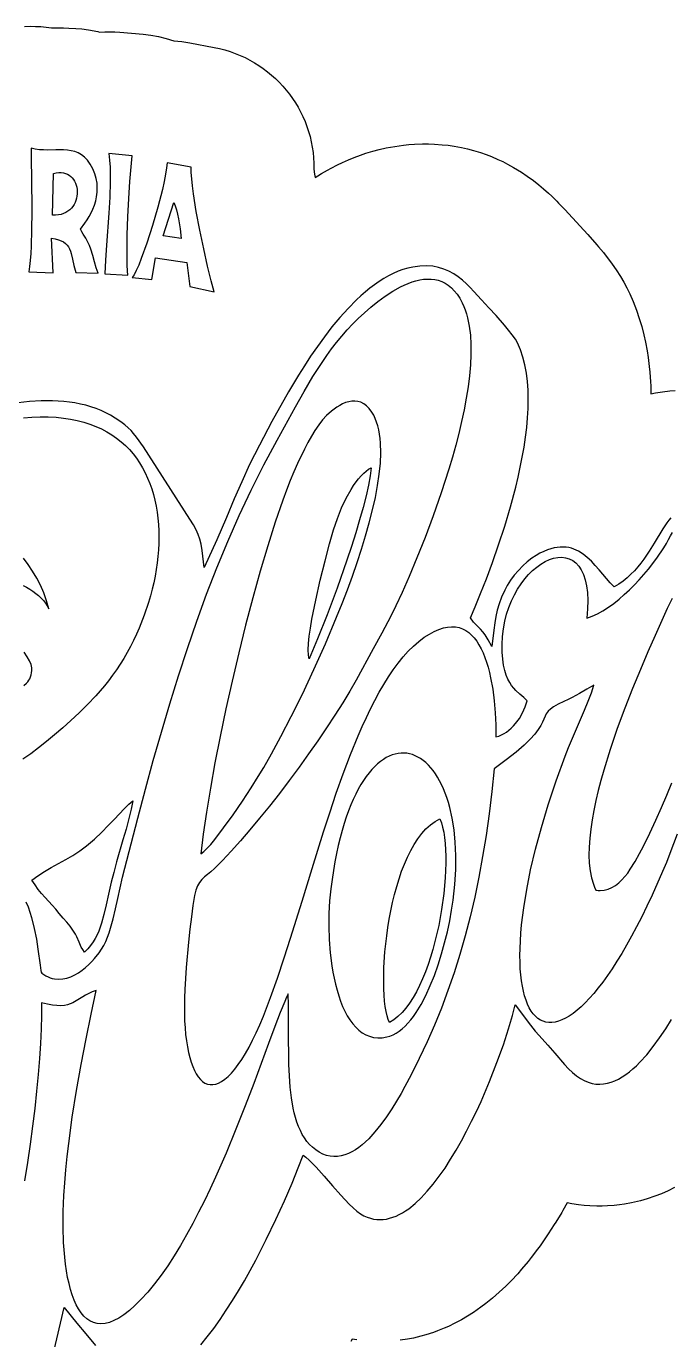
# Model space of a CAD drawing. Extents: x 0 to 210, y 0 to 160.
# Drawn here: x 56.2 to 105, y 54.4 to 154 of the extents above; entities that cross this region are included whole.
import ezdxf

# ---------------------------------------------------------------- set-up
doc = ezdxf.new("R2010")
doc.units = 0
doc.layers.add('Nível Padrão', color=18, linetype='CONTINUOUS')

msp = doc.modelspace()

# ---------------------------------------------------------------- linework, layer by layer
at = {"layer": 'Nível Padrão'}
for points in [[(56.033, 154.032), (56.443, 154.045), (56.853, 154.04), (57.264, 154.017), (57.673, 153.977), (58.08, 153.918), (58.333, 153.921), (58.992, 153.921), (59.387, 153.913), (59.904, 153.881), (60.37, 153.838), (60.884, 153.767), (61.573, 153.642), (61.72, 153.608), (62.102, 153.629), (62.483, 153.635), (62.865, 153.624), (63.246, 153.599), (65.01, 153.443), (65.603, 153.371), (66.19, 153.262), (66.769, 153.116), (67.337, 152.932), (67.945, 152.879), (68.547, 152.786), (70.39, 152.441), (70.802, 152.354), (71.206, 152.249), (71.603, 152.128), (71.991, 151.99), (72.37, 151.836), (72.741, 151.667), (73.101, 151.482), (73.452, 151.282), (73.793, 151.069), (74.123, 150.841), (74.442, 150.6), (74.75, 150.346), (75.046, 150.079), (75.33, 149.801), (75.602, 149.511), (75.861, 149.209), (76.107, 148.897), (76.339, 148.575), (76.557, 148.243), (76.761, 147.901), (76.951, 147.551), (77.125, 147.192), (77.284, 146.825), (77.428, 146.45), (77.555, 146.069), (77.666, 145.68), (77.76, 145.285), (77.836, 144.885), (77.896, 144.479), (77.937, 144.068), (77.96, 143.653), (77.964, 143.234), (77.988, 143.006), (78.032, 142.667), (78.047, 142.579), (78.245, 142.704), (78.525, 142.875), (78.977, 143.135), (79.255, 143.288), (79.758, 143.544), (80.122, 143.718), (80.592, 143.925), (81.009, 144.096), (81.483, 144.271), (81.903, 144.414), (82.432, 144.572), (82.908, 144.698), (83.44, 144.817), (84.096, 144.937), (84.752, 145.026), (85.16, 145.072), (85.57, 145.099), (86.194, 145.121), (86.643, 145.125), (87.091, 145.107), (87.673, 145.064), (88.137, 145.017), (88.599, 144.947), (89.151, 144.843), (89.607, 144.745), (90.058, 144.623), (90.577, 144.463), (91.002, 144.32), (91.42, 144.157), (91.903, 143.949), (92.273, 143.779), (92.634, 143.594), (93.093, 143.339), (93.694, 142.974), (94.128, 142.68), (94.598, 142.339), (95.008, 142.014), (95.356, 141.723), (95.746, 141.374), (95.986, 141.151), (96.357, 140.785), (96.503, 140.637), (96.973, 140.139), (97.547, 139.502), (98.416, 138.566), (98.72, 138.239), (99.395, 137.472), (99.524, 137.323), (99.897, 136.873), (100.023, 136.717), (100.363, 136.278), (100.567, 136.003), (100.863, 135.581), (101.198, 135.064), (101.447, 134.636), (101.684, 134.199), (101.897, 133.75), (102.149, 133.173), (102.411, 132.498), (102.617, 131.889), (102.8, 131.277), (102.964, 130.635), (103.087, 130.085), (103.21, 129.415), (103.287, 128.926), (103.373, 128.232), (103.416, 127.8), (103.466, 127.083), (103.483, 126.758), (103.498, 126.162), (103.835, 126.236), (104.379, 126.328), (104.928, 126.39), (105.348, 126.422)], [(105.006, 116.756), (104.851, 116.582), (104.698, 116.384), (104.392, 115.926), (103.741, 114.832), (103.375, 114.234), (102.968, 113.628), (102.746, 113.329), (102.51, 113.035), (102.258, 112.748), (101.989, 112.473), (101.703, 112.209), (101.397, 111.961), (101.07, 111.731), (100.722, 111.521), (100.424, 111.828), (100.135, 112.153), (99.567, 112.822), (99.28, 113.149), (98.986, 113.461), (98.681, 113.749), (98.362, 114.005), (98.023, 114.221), (97.846, 114.311), (97.662, 114.388), (97.472, 114.451), (97.274, 114.498), (97.069, 114.53), (96.856, 114.544), (96.634, 114.54), (96.403, 114.516), (96.162, 114.472), (95.911, 114.407), (95.65, 114.319), (95.377, 114.208), (95.093, 114.072), (94.797, 113.911), (94.465, 113.694), (94.125, 113.423), (93.787, 113.11), (93.458, 112.764), (93.148, 112.397), (92.865, 112.017), (92.618, 111.637), (92.416, 111.266), (92.177, 110.733), (91.996, 110.237), (91.86, 109.758), (91.757, 109.279), (91.675, 108.782), (91.603, 108.247), (91.436, 106.995), (91.165, 107.509), (90.943, 107.871), (90.755, 108.123), (90.588, 108.306), (90.255, 108.629), (90.06, 108.852), (89.828, 109.171), (90.185, 110.014), (90.591, 111.01), (91.032, 112.138), (91.493, 113.38), (91.961, 114.716), (92.42, 116.127), (92.856, 117.592), (93.255, 119.092), (93.437, 119.85), (93.603, 120.608), (93.753, 121.366), (93.885, 122.121), (93.997, 122.87), (94.087, 123.61), (94.153, 124.34), (94.194, 125.056), (94.208, 125.757), (94.192, 126.44), (94.146, 127.103), (94.067, 127.742), (93.953, 128.357), (93.804, 128.943), (93.616, 129.499), (93.388, 130.023), (93.225, 130.306), (92.995, 130.636), (92.716, 130.996), (92.407, 131.37), (91.766, 132.097), (91.214, 132.687), (90.65, 133.298), (90.091, 133.918), (89.806, 134.22), (89.512, 134.51), (89.208, 134.784), (88.889, 135.037), (88.553, 135.265), (88.196, 135.464), (87.815, 135.629), (87.408, 135.755), (86.971, 135.838), (86.501, 135.873), (85.994, 135.857), (85.449, 135.783), (85.076, 135.701), (84.705, 135.592), (84.338, 135.457), (83.973, 135.297), (83.611, 135.114), (83.254, 134.909), (82.899, 134.684), (82.549, 134.439), (82.203, 134.177), (81.862, 133.898), (81.526, 133.604), (81.194, 133.296), (80.548, 132.644), (79.925, 131.953), (79.328, 131.234), (78.759, 130.497), (78.219, 129.753), (77.711, 129.013), (77.238, 128.287), (76.8, 127.587), (76.041, 126.305), (74.779, 124.06), (73.824, 122.274), (73.089, 120.8), (72.486, 119.491), (71.926, 118.203), (71.323, 116.788), (70.589, 115.101), (69.635, 112.995), (69.48, 114.283), (69.405, 114.748), (69.315, 115.138), (69.196, 115.491), (69.038, 115.84), (68.826, 116.221), (68.549, 116.668), (65.055, 122.135), (64.501, 122.871), (64.295, 123.143), (64.099, 123.377), (63.889, 123.593), (63.636, 123.81), (63.313, 124.05), (62.895, 124.33), (62.549, 124.54), (62.191, 124.73), (61.823, 124.899), (61.445, 125.049), (61.057, 125.181), (60.662, 125.294), (60.258, 125.39), (59.848, 125.47), (59.432, 125.533), (59.01, 125.581), (58.584, 125.613), (58.153, 125.632), (57.285, 125.629), (56.41, 125.577), (55.534, 125.48)], [(56.138, 87.632), (56.295, 87.246), (56.435, 86.847), (56.56, 86.44), (56.766, 85.615), (56.924, 84.807), (57.044, 84.05), (57.205, 82.826), (57.266, 82.428), (57.296, 82.298), (57.327, 82.219), (57.488, 82.108), (57.649, 82.013), (57.81, 81.934), (57.972, 81.871), (58.133, 81.822), (58.294, 81.788), (58.614, 81.76), (58.931, 81.78), (59.242, 81.845), (59.546, 81.949), (59.842, 82.086), (60.127, 82.251), (60.4, 82.44), (60.659, 82.646), (60.903, 82.866), (61.13, 83.093), (61.339, 83.323), (61.693, 83.77), (61.872, 84.039), (62.035, 84.326), (62.182, 84.629), (62.316, 84.947), (62.438, 85.279), (62.55, 85.623), (62.749, 86.344), (62.926, 87.102), (63.095, 87.887), (63.269, 88.688), (63.459, 89.498), (64.604, 93.968), (65.188, 96.171), (65.786, 98.353), (66.399, 100.512), (67.032, 102.649), (67.688, 104.763), (68.37, 106.853), (69.082, 108.919), (69.826, 110.96), (70.607, 112.976), (71.428, 114.966), (72.291, 116.93), (73.201, 118.867), (73.675, 119.826), (74.161, 120.777), (74.661, 121.722), (75.174, 122.659), (76.562, 125.176), (77.225, 126.352), (77.889, 127.476), (78.572, 128.548), (78.926, 129.066), (79.292, 129.571), (79.67, 130.065), (80.064, 130.546), (80.476, 131.016), (80.907, 131.475), (81.321, 131.887), (81.781, 132.316), (82.278, 132.75), (82.807, 133.175), (83.361, 133.58), (83.933, 133.951), (84.517, 134.276), (84.811, 134.418), (85.106, 134.543), (85.4, 134.65), (85.694, 134.739), (85.985, 134.806), (86.273, 134.851), (86.557, 134.871), (86.837, 134.867), (87.112, 134.835), (87.38, 134.774), (87.642, 134.683), (87.895, 134.56), (88.14, 134.403), (88.375, 134.212), (88.6, 133.983), (88.814, 133.717), (89.016, 133.411), (89.205, 133.064), (89.325, 132.801), (89.432, 132.525), (89.527, 132.237), (89.609, 131.936), (89.738, 131.299), (89.821, 130.619), (89.862, 129.899), (89.862, 129.143), (89.824, 128.355), (89.75, 127.539), (89.644, 126.698), (89.507, 125.837), (89.342, 124.958), (89.151, 124.066), (88.938, 123.165), (88.703, 122.258), (88.451, 121.349), (88.182, 120.443), (87.609, 118.65), (87.002, 116.911), (86.383, 115.256), (85.77, 113.714), (85.183, 112.317), (84.643, 111.094), (84.169, 110.077), (83.781, 109.294), (83.103, 108.004), (82.459, 106.813), (81.155, 104.45), (80.678, 103.615), (80.143, 102.727), (79.556, 101.798), (78.924, 100.835), (78.255, 99.848), (77.555, 98.848), (76.832, 97.843), (76.091, 96.843), (75.342, 95.857), (74.589, 94.895), (73.841, 93.966), (73.105, 93.08), (72.386, 92.246), (71.694, 91.474), (71.033, 90.773), (70.412, 90.153), (70.148, 89.913), (69.902, 89.706), (69.677, 89.514), (69.474, 89.318), (69.295, 89.098), (69.142, 88.836), (69.016, 88.513), (68.918, 88.109), (68.793, 87.352), (68.673, 86.488), (68.56, 85.552), (68.457, 84.578), (68.285, 82.648), (68.175, 80.971), (68.15, 80.341), (68.14, 79.734), (68.144, 79.151), (68.161, 78.593), (68.193, 78.061), (68.238, 77.556), (68.296, 77.078), (68.367, 76.629), (68.45, 76.209), (68.545, 75.819), (68.652, 75.46), (68.771, 75.133), (68.9, 74.838), (69.041, 74.578), (69.191, 74.351), (69.352, 74.16), (69.523, 74.005), (69.704, 73.887), (69.893, 73.808), (70.091, 73.766), (70.298, 73.765), (70.514, 73.803), (70.737, 73.884), (70.967, 74.006), (71.205, 74.171), (71.45, 74.381), (71.702, 74.635), (71.959, 74.934), (72.223, 75.28), (72.492, 75.674), (72.767, 76.115), (73.047, 76.606), (73.316, 77.124), (73.587, 77.694), (73.859, 78.309), (74.131, 78.963), (74.67, 80.365), (75.198, 81.852), (75.709, 83.374), (76.196, 84.883), (77.072, 87.671), (77.834, 90.148), (78.694, 92.928), (79.162, 94.386), (79.658, 95.863), (80.182, 97.343), (80.735, 98.806), (81.319, 100.234), (81.622, 100.929), (81.933, 101.608), (82.252, 102.27), (82.579, 102.911), (82.915, 103.529), (83.259, 104.123), (83.611, 104.689), (83.972, 105.226), (84.341, 105.731), (84.72, 106.202), (85.107, 106.636), (85.504, 107.032), (85.909, 107.387), (86.324, 107.698), (86.712, 107.946), (87.083, 108.146), (87.436, 108.3), (87.773, 108.408), (88.094, 108.473), (88.398, 108.497), (88.687, 108.481), (88.96, 108.427), (89.218, 108.336), (89.462, 108.211), (89.691, 108.053), (89.906, 107.864), (90.107, 107.645), (90.295, 107.398), (90.47, 107.125), (90.631, 106.827), (90.781, 106.507), (90.918, 106.166), (91.044, 105.806), (91.158, 105.428), (91.261, 105.034), (91.354, 104.626), (91.507, 103.774), (91.622, 102.887), (91.699, 101.976), (91.743, 101.057), (91.756, 100.142), (91.967, 100.203), (92.171, 100.285), (92.369, 100.388), (92.56, 100.509), (92.744, 100.648), (92.919, 100.803), (93.086, 100.971), (93.244, 101.153), (93.531, 101.548), (93.775, 101.974), (93.974, 102.421), (94.122, 102.874), (94.005, 103.002), (93.873, 103.124), (93.577, 103.372), (93.258, 103.66), (93.099, 103.832), (92.943, 104.03), (92.795, 104.258), (92.658, 104.523), (92.534, 104.829), (92.426, 105.181), (92.339, 105.584), (92.275, 106.045), (92.238, 106.567), (92.23, 107.157), (92.259, 107.762), (92.326, 108.347), (92.43, 108.91), (92.567, 109.45), (92.735, 109.966), (92.931, 110.455), (93.152, 110.917), (93.396, 111.35), (93.658, 111.752), (93.938, 112.123), (94.231, 112.459), (94.535, 112.761), (94.848, 113.026), (95.166, 113.253), (95.487, 113.441), (95.808, 113.587), (96.126, 113.691), (96.438, 113.751), (96.741, 113.766), (97.033, 113.733), (97.311, 113.653), (97.572, 113.522), (97.814, 113.339), (98.033, 113.104), (98.226, 112.815), (98.392, 112.469), (98.526, 112.066), (98.627, 111.604), (98.691, 111.082), (98.716, 110.497), (98.699, 109.85), (98.637, 109.137), (99.045, 109.289), (99.456, 109.482), (99.868, 109.712), (100.278, 109.975), (100.685, 110.269), (101.088, 110.589), (101.484, 110.932), (101.873, 111.295), (102.252, 111.674), (102.619, 112.065), (102.973, 112.466), (103.313, 112.872), (103.94, 113.686), (104.489, 114.481), (104.679, 114.802), (104.838, 115.106), (104.986, 115.385), (105.142, 115.634)], [(55.938, 124.334), (56.593, 124.387), (57.223, 124.413), (57.83, 124.411), (58.414, 124.383), (58.974, 124.329), (59.511, 124.25), (60.025, 124.147), (60.517, 124.02), (60.987, 123.87), (61.434, 123.698), (61.86, 123.504), (62.264, 123.29), (62.647, 123.056), (63.008, 122.802), (63.349, 122.53), (63.67, 122.241), (63.97, 121.934), (64.25, 121.611), (64.51, 121.272), (64.75, 120.918), (64.971, 120.551), (65.173, 120.169), (65.356, 119.775), (65.521, 119.369), (65.667, 118.952), (65.795, 118.525), (65.905, 118.087), (65.997, 117.641), (66.072, 117.186), (66.13, 116.723), (66.17, 116.254), (66.195, 115.778), (66.202, 115.297), (66.194, 114.811), (66.169, 114.322), (66.129, 113.829), (66.073, 113.333), (66.003, 112.836), (65.917, 112.338), (65.816, 111.839), (65.701, 111.34), (65.572, 110.843), (65.428, 110.348), (65.101, 109.365), (64.72, 108.399), (64.51, 107.924), (64.288, 107.455), (64.053, 106.993), (63.806, 106.538), (63.548, 106.092), (63.278, 105.655), (62.997, 105.228), (62.704, 104.811), (62.401, 104.406), (62.087, 104.012), (61.763, 103.632), (61.428, 103.264), (60.796, 102.605), (60.168, 101.978), (59.544, 101.383), (58.924, 100.819), (58.31, 100.286), (57.701, 99.784), (57.098, 99.311), (56.5, 98.867), (55.908, 98.453)], [(55.911, 111.619), (56.172, 111.487), (56.422, 111.345), (56.659, 111.192), (56.883, 111.029), (57.092, 110.856), (57.286, 110.673), (57.461, 110.481), (57.618, 110.28), (57.755, 110.07), (57.87, 109.852), (57.692, 110.473), (57.478, 111.07), (57.23, 111.644), (56.951, 112.193), (56.643, 112.717), (56.308, 113.216), (55.947, 113.688)], [(105.109, 110.632), (104.735, 109.879), (103.818, 107.839), (103.277, 106.605), (102.703, 105.258), (102.114, 103.821), (101.525, 102.316), (100.953, 100.767), (100.415, 99.194), (99.928, 97.623), (99.708, 96.844), (99.508, 96.073), (99.328, 95.314), (99.171, 94.57), (99.04, 93.842), (98.935, 93.134), (98.86, 92.448), (98.816, 91.788), (98.806, 91.157), (98.831, 90.556), (98.894, 89.989), (98.996, 89.459), (99.14, 88.969), (99.229, 88.739), (99.328, 88.521), (99.495, 88.499), (99.657, 88.492), (99.969, 88.518), (100.265, 88.594), (100.545, 88.714), (100.811, 88.874), (101.063, 89.07), (101.301, 89.295), (101.526, 89.546), (101.738, 89.816), (101.939, 90.102), (102.307, 90.701), (102.635, 91.301), (102.927, 91.864), (103.42, 92.844), (103.881, 93.813), (104.312, 94.773), (104.715, 95.722), (105.092, 96.661)], [(55.966, 104.043), (56.186, 104.221), (56.28, 104.322), (56.361, 104.433), (56.43, 104.556), (56.486, 104.691), (56.529, 104.84), (56.557, 105.004), (56.571, 105.186), (56.569, 105.385), (56.555, 105.497), (56.523, 105.621), (56.408, 105.901), (56.233, 106.218), (56.007, 106.563)], [(105.478, 92.751), (104.946, 91.308), (104.672, 90.604), (104.39, 89.922), (103.59, 88.129), (103.195, 87.294), (102.804, 86.499), (102.418, 85.744), (102.036, 85.028), (101.658, 84.352), (101.286, 83.715), (100.919, 83.117), (100.558, 82.556), (100.203, 82.033), (99.854, 81.548), (99.511, 81.1), (99.175, 80.688), (98.846, 80.313), (98.524, 79.974), (98.209, 79.67), (97.903, 79.402), (97.604, 79.168), (97.314, 78.969), (97.033, 78.804), (96.76, 78.672), (96.497, 78.574), (96.243, 78.509), (95.999, 78.476), (95.765, 78.476), (95.541, 78.508), (95.328, 78.571), (95.125, 78.665), (94.934, 78.79), (94.754, 78.945), (94.585, 79.13), (94.429, 79.345), (94.284, 79.59), (94.153, 79.863), (94.034, 80.164), (93.928, 80.494), (93.835, 80.852), (93.756, 81.237), (93.69, 81.649), (93.639, 82.087), (93.602, 82.552), (93.58, 83.043), (93.573, 83.56), (93.581, 84.101), (93.605, 84.668), (93.644, 85.259), (93.699, 85.874), (93.859, 87.175), (94.087, 88.567), (94.384, 90.049), (94.753, 91.616), (95.196, 93.266), (95.715, 94.997), (96.313, 96.804), (96.991, 98.685), (97.253, 99.349), (97.545, 100.042), (98.166, 101.463), (98.468, 102.164), (98.746, 102.842), (98.986, 103.482), (99.174, 104.073), (98.631, 103.772), (98.09, 103.445), (97.524, 103.12), (97.223, 102.966), (96.905, 102.823), (96.46, 102.62), (96.124, 102.433), (95.878, 102.255), (95.701, 102.08), (95.573, 101.901), (95.474, 101.71), (95.282, 101.27), (95.148, 101.006), (94.962, 100.705), (94.703, 100.359), (94.351, 99.963), (93.887, 99.508), (93.289, 98.989), (92.538, 98.399), (91.613, 97.73), (91.439, 95.998), (91.237, 94.311), (91.007, 92.668), (90.748, 91.067), (90.46, 89.507), (90.144, 87.985), (89.798, 86.5), (89.423, 85.051), (89.017, 83.635), (88.582, 82.251), (88.117, 80.897), (87.621, 79.571), (87.094, 78.272), (86.537, 76.998), (85.948, 75.747), (85.328, 74.517), (84.858, 73.628), (84.562, 73.093), (84.23, 72.521), (83.863, 71.926), (83.466, 71.326), (83.039, 70.738), (82.587, 70.176), (82.111, 69.659), (81.865, 69.422), (81.615, 69.202), (81.36, 69.001), (81.1, 68.821), (80.837, 68.665), (80.571, 68.534), (80.301, 68.43), (80.029, 68.356), (79.754, 68.313), (79.477, 68.304), (79.198, 68.33), (78.918, 68.394), (78.637, 68.498), (78.355, 68.643), (78.095, 68.814), (77.855, 69.008), (77.635, 69.224), (77.433, 69.461), (77.249, 69.718), (77.081, 69.993), (76.93, 70.287), (76.795, 70.597), (76.673, 70.924), (76.566, 71.265), (76.471, 71.621), (76.388, 71.99), (76.256, 72.763), (76.162, 73.577), (76.1, 74.425), (76.063, 75.298), (76.046, 76.19), (76.041, 77.091), (76.044, 78.895), (76.038, 79.781), (76.018, 80.647), (75.89, 80.398), (75.745, 80.077), (75.402, 79.239), (74.994, 78.164), (74.522, 76.886), (73.398, 73.85), (72.75, 72.155), (72.05, 70.387), (71.299, 68.577), (70.501, 66.757), (70.084, 65.854), (69.657, 64.96), (69.218, 64.081), (68.77, 63.219), (68.311, 62.379), (67.843, 61.565), (67.365, 60.781), (66.878, 60.031), (66.383, 59.32), (65.879, 58.65), (65.367, 58.026), (64.847, 57.453), (64.398, 57.007), (63.97, 56.627), (63.562, 56.312), (63.173, 56.058), (62.805, 55.864), (62.456, 55.729), (62.126, 55.648), (61.814, 55.622), (61.521, 55.646), (61.245, 55.719), (60.987, 55.84), (60.746, 56.005), (60.523, 56.212), (60.315, 56.46), (60.124, 56.747), (59.949, 57.069), (59.789, 57.425), (59.644, 57.813), (59.513, 58.23), (59.398, 58.675), (59.296, 59.145), (59.208, 59.638), (59.133, 60.151), (59.072, 60.684), (58.986, 61.796), (58.948, 62.957), (58.955, 64.15), (59.004, 65.356), (59.069, 66.327), (59.153, 67.309), (59.255, 68.3), (59.372, 69.298), (59.648, 71.304), (59.97, 73.306), (60.324, 75.287), (60.698, 77.228), (61.081, 79.108), (61.458, 80.91), (61.158, 80.799), (60.893, 80.679), (60.656, 80.555), (60.443, 80.429), (60.058, 80.185), (59.687, 79.973), (59.491, 79.888), (59.279, 79.82), (59.045, 79.774), (58.782, 79.752), (58.485, 79.758), (58.147, 79.795), (57.761, 79.866), (57.321, 79.974), (57.314, 79.018), (57.284, 77.989), (57.233, 76.892), (57.16, 75.735), (57.064, 74.523), (56.946, 73.263), (56.806, 71.961), (56.643, 70.623), (56.458, 69.256), (56.25, 67.865), (56.019, 66.459)], [(69.38, 54.03), (69.873, 54.63), (70.362, 55.27), (70.845, 55.945), (71.321, 56.649), (71.789, 57.379), (72.247, 58.128), (72.694, 58.893), (73.129, 59.668), (73.551, 60.448), (74.35, 62.004), (75.081, 63.521), (75.734, 64.959), (76.301, 66.28), (76.77, 67.443), (77.132, 68.409), (77.354, 68.253), (77.598, 68.043), (77.862, 67.788), (78.142, 67.495), (78.74, 66.825), (79.37, 66.095), (80.009, 65.368), (80.634, 64.704), (80.934, 64.414), (81.222, 64.164), (81.495, 63.96), (81.75, 63.811), (81.993, 63.705), (82.237, 63.624), (82.48, 63.567), (82.724, 63.534), (82.968, 63.524), (83.212, 63.536), (83.456, 63.57), (83.699, 63.624), (83.942, 63.699), (84.184, 63.793), (84.426, 63.907), (84.667, 64.039), (84.907, 64.188), (85.146, 64.354), (85.621, 64.735), (86.091, 65.177), (86.553, 65.673), (87.009, 66.218), (87.456, 66.808), (87.894, 67.437), (88.322, 68.1), (88.739, 68.791), (89.144, 69.506), (89.535, 70.239), (89.913, 70.984), (90.276, 71.737), (90.623, 72.493), (91.266, 73.989), (91.834, 75.432), (92.32, 76.778), (92.716, 77.987), (93.015, 79.015), (93.209, 79.821), (94.38, 78.267), (94.731, 77.831), (95.019, 77.497), (95.689, 76.756), (96.213, 76.162), (96.957, 75.292), (97.258, 74.96), (97.557, 74.672), (97.856, 74.429), (98.154, 74.227), (98.45, 74.066), (98.746, 73.943), (99.04, 73.858), (99.332, 73.809), (99.623, 73.795), (99.912, 73.813), (100.198, 73.863), (100.483, 73.942), (100.765, 74.049), (101.045, 74.183), (101.323, 74.343), (101.597, 74.525), (101.869, 74.73), (102.138, 74.956), (102.403, 75.2), (102.665, 75.462), (103.179, 76.031), (103.678, 76.652), (104.16, 77.312), (104.625, 77.998), (105.071, 78.699)], [(105.285, 65.949), (104.798, 65.712), (104.292, 65.488), (103.803, 65.3), (103.207, 65.096), (102.703, 64.952), (102.018, 64.789), (101.5, 64.697), (101.113, 64.638), (100.723, 64.596), (100.211, 64.561), (99.8, 64.544), (99.389, 64.545), (98.864, 64.569), (98.438, 64.6), (98.015, 64.65), (97.497, 64.734), (97.15, 64.799), (96.813, 64.205), (96.737, 64.074), (96.294, 63.34), (96.175, 63.146), (95.716, 62.436), (95.566, 62.211), (95.097, 61.537), (94.91, 61.278), (94.43, 60.645), (94.194, 60.347), (93.704, 59.759), (93.404, 59.418), (92.903, 58.88), (92.515, 58.488), (92.005, 58.009), (91.501, 57.569), (90.983, 57.153), (90.615, 56.872), (90.059, 56.486), (89.595, 56.193), (89.142, 55.929), (88.648, 55.663), (88.148, 55.424), (87.837, 55.285), (87.331, 55.083), (87.013, 54.966), (86.448, 54.785), (86.069, 54.677), (85.498, 54.543), (85.062, 54.456), (84.488, 54.371)], [(58.203, 53.282), (59.043, 56.851), (59.992, 55.672), (60.667, 54.855), (61.406, 53.985)], [(81.223, 54.4), (80.853, 54.458), (80.756, 54.286)]]:
    msp.add_lwpolyline(points, dxfattribs=at)
for points in [[(56.346, 135.415), (58.205, 135.332), (58.074, 137.969), (58.36, 137.92), (58.606, 137.856), (58.815, 137.777), (58.991, 137.684), (59.137, 137.576), (59.259, 137.452), (59.359, 137.314), (59.441, 137.16), (59.509, 136.99), (59.567, 136.805), (59.667, 136.387), (59.771, 135.905), (59.911, 135.359), (61.603, 135.329), (61.468, 135.731), (61.338, 136.188), (61.203, 136.669), (61.056, 137.14), (60.956, 137.403), (60.858, 137.619), (60.665, 137.96), (60.468, 138.266), (60.367, 138.44), (60.263, 138.644), (60.603, 139.1), (60.769, 139.35), (60.927, 139.614), (61.075, 139.892), (61.209, 140.181), (61.325, 140.483), (61.42, 140.795), (61.491, 141.117), (61.533, 141.449), (61.544, 141.789), (61.52, 142.137), (61.457, 142.491), (61.352, 142.852), (61.202, 143.219), (61.003, 143.59), (60.8, 143.882), (60.58, 144.118), (60.344, 144.302), (60.095, 144.441), (59.833, 144.541), (59.56, 144.609), (59.278, 144.649), (58.987, 144.669), (58.387, 144.669), (57.771, 144.658), (57.461, 144.663), (57.151, 144.683), (56.843, 144.725), (56.539, 144.793), (56.536, 143.811), (56.548, 142.632), (56.573, 139.967), (56.566, 138.624), (56.533, 137.37), (56.503, 136.799), (56.463, 136.277), (56.411, 135.812), (56.346, 135.415)], [(62.104, 135.257), (63.868, 135.157), (63.833, 135.492), (63.811, 135.913), (63.796, 136.969), (63.817, 138.229), (63.865, 139.596), (63.934, 140.975), (64.016, 142.271), (64.103, 143.386), (64.188, 144.227), (62.425, 144.382), (62.476, 143.889), (62.508, 143.367), (62.524, 142.821), (62.526, 142.254), (62.494, 141.074), (62.427, 139.859), (62.246, 137.445), (62.163, 136.307), (62.104, 135.257)], [(65.945, 136.473), (68.321, 136.135), (68.548, 134.299), (70.388, 133.909), (70.173, 134.737), (69.904, 135.855), (69.61, 137.168), (69.315, 138.582), (69.047, 140.001), (68.832, 141.332), (68.753, 141.934), (68.697, 142.479), (68.667, 142.954), (68.668, 143.348), (66.825, 143.694), (66.792, 143.298), (66.721, 142.817), (66.616, 142.266), (66.481, 141.658), (66.141, 140.328), (65.737, 138.938), (65.304, 137.598), (64.877, 136.419), (64.678, 135.924), (64.493, 135.512), (64.329, 135.194), (64.188, 134.987), (65.667, 134.836), (65.945, 136.473)], [(58.228, 142.88), (58.434, 142.93), (58.628, 142.954), (58.81, 142.954), (58.981, 142.932), (59.139, 142.889), (59.284, 142.826), (59.417, 142.747), (59.538, 142.651), (59.645, 142.541), (59.739, 142.418), (59.82, 142.284), (59.888, 142.141), (59.942, 141.989), (59.982, 141.831), (60.008, 141.668), (60.02, 141.503), (60.017, 141.335), (60, 141.167), (59.969, 141.001), (59.922, 140.838), (59.86, 140.68), (59.784, 140.529), (59.691, 140.385), (59.583, 140.25), (59.46, 140.127), (59.32, 140.017), (59.165, 139.921), (58.993, 139.84), (58.804, 139.778), (58.599, 139.734), (58.377, 139.711), (58.138, 139.71), (58.228, 142.88)], [(67.348, 140.686), (67.451, 140.422), (67.544, 140.119), (67.627, 139.785), (67.699, 139.429), (67.813, 138.682), (67.888, 137.944), (66.536, 138.154), (67.348, 140.686)], [(76.718, 120.877), (76.443, 120.256), (76.165, 119.583), (75.884, 118.861), (75.6, 118.094), (75.028, 116.435), (74.456, 114.633), (73.887, 112.713), (73.328, 110.702), (72.784, 108.625), (72.259, 106.508), (71.759, 104.378), (71.289, 102.261), (70.854, 100.183), (70.461, 98.169), (70.113, 96.245), (69.816, 94.439), (69.576, 92.775), (69.397, 91.28), (69.607, 91.439), (69.855, 91.678), (70.136, 91.988), (70.444, 92.358), (71.119, 93.239), (71.832, 94.239), (72.539, 95.278), (73.192, 96.275), (73.746, 97.149), (74.155, 97.819), (74.754, 98.867), (75.458, 100.17), (76.242, 101.691), (77.082, 103.394), (77.952, 105.243), (78.827, 107.202), (79.683, 109.233), (80.095, 110.265), (80.493, 111.301), (80.874, 112.337), (81.234, 113.369), (81.57, 114.391), (81.879, 115.4), (82.158, 116.391), (82.404, 117.359), (82.614, 118.299), (82.784, 119.208), (82.912, 120.08), (82.994, 120.912), (83.027, 121.697), (83.008, 122.433), (82.979, 122.781), (82.935, 123.114), (82.876, 123.433), (82.802, 123.736), (82.714, 124.023), (82.609, 124.294), (82.488, 124.548), (82.351, 124.784), (82.158, 125.047), (81.954, 125.256), (81.741, 125.413), (81.52, 125.523), (81.293, 125.59), (81.063, 125.617), (80.83, 125.607), (80.597, 125.566), (80.365, 125.496), (80.136, 125.401), (79.912, 125.285), (79.694, 125.151), (79.484, 125.004), (79.284, 124.847), (78.922, 124.517), (78.617, 124.186), (78.324, 123.81), (78.04, 123.395), (77.765, 122.944), (77.496, 122.463), (77.233, 121.955), (76.718, 120.877)], [(82.293, 120.544), (82.222, 119.94), (82.094, 119.23), (81.914, 118.429), (81.689, 117.55), (81.424, 116.608), (81.126, 115.617), (80.8, 114.589), (80.453, 113.541), (79.715, 111.434), (78.962, 109.409), (78.24, 107.577), (77.596, 106.05), (77.563, 106.182), (77.541, 106.341), (77.528, 106.734), (77.552, 107.216), (77.61, 107.776), (77.698, 108.399), (77.812, 109.073), (78.099, 110.524), (78.44, 112.029), (78.801, 113.484), (79.149, 114.789), (79.452, 115.843), (79.74, 116.71), (80.062, 117.516), (80.409, 118.253), (80.776, 118.909), (80.964, 119.205), (81.154, 119.477), (81.346, 119.724), (81.538, 119.945), (81.73, 120.138), (81.92, 120.304), (82.108, 120.44), (82.293, 120.544)], [(88.508, 87.764), (88.635, 88.948), (88.703, 90.074), (88.714, 91.142), (88.671, 92.149), (88.579, 93.093), (88.441, 93.973), (88.259, 94.787), (88.152, 95.169), (88.037, 95.533), (87.912, 95.88), (87.778, 96.21), (87.636, 96.522), (87.486, 96.815), (87.328, 97.091), (87.163, 97.348), (86.992, 97.586), (86.814, 97.806), (86.631, 98.006), (86.442, 98.187), (86.247, 98.349), (86.048, 98.49), (85.845, 98.612), (85.638, 98.714), (85.428, 98.795), (85.214, 98.856), (84.998, 98.895), (84.78, 98.914), (84.56, 98.912), (84.338, 98.888), (84.116, 98.842), (83.893, 98.774), (83.67, 98.684), (83.447, 98.572), (83.224, 98.437), (83.003, 98.28), (82.783, 98.099), (82.565, 97.896), (82.35, 97.668), (82.137, 97.418), (81.927, 97.143), (81.721, 96.844), (81.519, 96.521), (81.321, 96.173), (81.128, 95.801), (80.94, 95.404), (80.757, 94.981), (80.581, 94.533), (80.411, 94.06), (80.248, 93.561), (80.092, 93.035), (79.943, 92.484), (79.803, 91.906), (79.671, 91.301), (79.548, 90.669), (79.435, 90.011), (79.33, 89.325), (79.237, 88.611), (79.148, 87.708), (79.099, 86.757), (79.089, 85.773), (79.122, 84.772), (79.198, 83.772), (79.32, 82.787), (79.399, 82.306), (79.49, 81.835), (79.594, 81.376), (79.71, 80.931), (79.839, 80.502), (79.981, 80.091), (80.137, 79.701), (80.306, 79.333), (80.489, 78.988), (80.686, 78.671), (80.898, 78.381), (81.124, 78.122), (81.364, 77.895), (81.62, 77.702), (81.891, 77.546), (82.178, 77.428), (82.48, 77.35), (82.798, 77.315), (83.133, 77.324), (83.483, 77.38), (83.725, 77.449), (83.963, 77.547), (84.197, 77.673), (84.425, 77.826), (84.65, 78.004), (84.869, 78.206), (85.084, 78.431), (85.293, 78.677), (85.497, 78.943), (85.697, 79.229), (86.079, 79.852), (86.438, 80.536), (86.775, 81.271), (87.087, 82.046), (87.373, 82.852), (87.634, 83.678), (87.867, 84.515), (88.072, 85.352), (88.248, 86.179), (88.394, 86.986), (88.508, 87.764)], [(56.588, 89.275), (57.041, 89.614), (57.535, 89.929), (58.057, 90.231), (58.598, 90.528), (59.145, 90.83), (59.688, 91.147), (60.214, 91.489), (60.713, 91.865), (61.322, 92.39), (61.876, 92.908), (62.377, 93.408), (62.829, 93.881), (63.604, 94.705), (63.933, 95.037), (64.229, 95.302), (64.108, 94.666), (63.935, 93.941), (63.723, 93.152), (63.489, 92.325), (63.005, 90.654), (62.785, 89.862), (62.598, 89.132), (62.387, 88.21), (62.21, 87.393), (62.044, 86.663), (61.866, 86.007), (61.766, 85.701), (61.653, 85.408), (61.526, 85.125), (61.382, 84.851), (61.218, 84.583), (61.03, 84.32), (60.817, 84.06), (60.575, 83.8), (60.437, 84.003), (60.329, 84.196), (60.161, 84.573), (59.994, 84.968), (59.886, 85.183), (59.75, 85.417), (59.495, 85.779), (59.237, 86.085), (58.964, 86.391), (58.662, 86.754), (58.395, 87.079), (58.125, 87.385), (57.588, 87.969), (57.325, 88.265), (57.069, 88.576), (56.823, 88.909), (56.588, 89.275)], [(83.687, 78.483), (83.589, 78.713), (83.503, 78.994), (83.43, 79.322), (83.368, 79.694), (83.319, 80.106), (83.283, 80.555), (83.26, 81.037), (83.25, 81.549), (83.27, 82.65), (83.345, 83.83), (83.477, 85.061), (83.565, 85.687), (83.668, 86.315), (83.786, 86.943), (83.919, 87.567), (84.067, 88.182), (84.232, 88.787), (84.412, 89.376), (84.608, 89.948), (84.821, 90.498), (85.05, 91.024), (85.296, 91.521), (85.559, 91.986), (85.84, 92.416), (86.137, 92.807), (86.453, 93.156), (86.786, 93.46), (87.137, 93.715), (87.32, 93.822), (87.507, 93.917), (87.619, 93.625), (87.714, 93.29), (87.794, 92.916), (87.857, 92.505), (87.904, 92.061), (87.936, 91.586), (87.952, 91.084), (87.952, 90.557), (87.937, 90.009), (87.907, 89.443), (87.801, 88.268), (87.637, 87.055), (87.533, 86.443), (87.414, 85.83), (87.282, 85.221), (87.135, 84.617), (86.975, 84.022), (86.8, 83.439), (86.612, 82.872), (86.411, 82.322), (86.196, 81.793), (85.968, 81.288), (85.727, 80.811), (85.473, 80.364), (85.206, 79.95), (84.927, 79.572), (84.635, 79.233), (84.331, 78.937), (84.015, 78.686), (83.687, 78.483)]]:
    msp.add_lwpolyline(points, close=True, dxfattribs=at)

doc.saveas('drawing.dxf')
